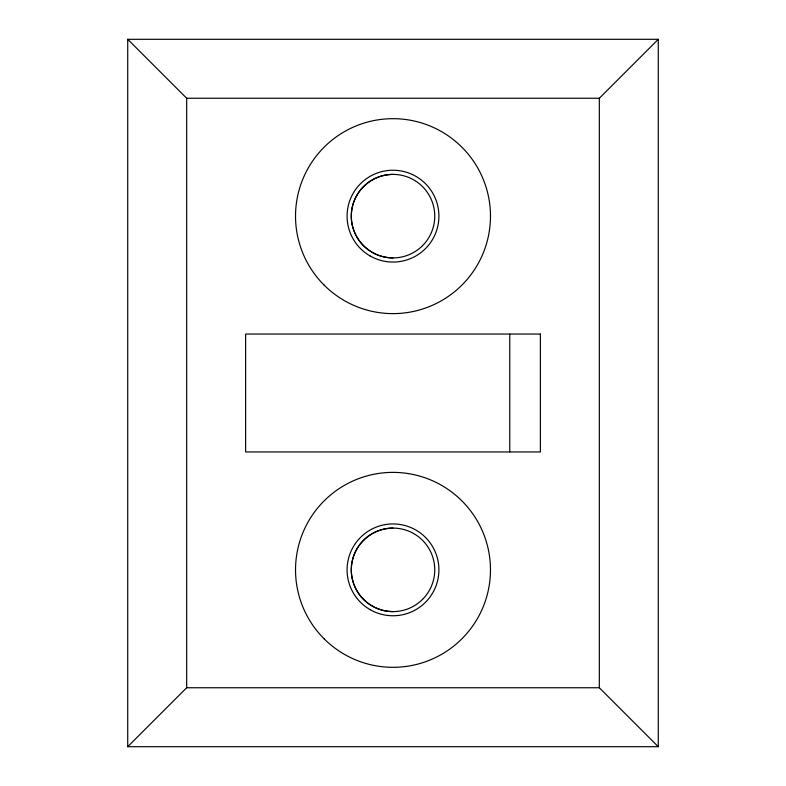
<?xml version="1.0" encoding="UTF-8"?>
<svg xmlns="http://www.w3.org/2000/svg" width="786" height="786" viewBox="0 0 786 786"><rect width="100%" height="100%" fill="white"/><g stroke="black" fill="none" stroke-linecap="round" stroke-linejoin="round"><path stroke-width="1.18" d="M658.275 746.7L599.325 687.75L599.325 98.25L658.275 39.3L127.725 39.3L127.725 746.7L658.275 746.7L658.275 39.3M127.725 746.7L186.675 687.75L186.675 98.25L127.725 39.3M186.675 98.25L599.325 98.25M186.675 687.75L599.325 687.75M509.76 334.05L509.76 451.95M393 257.887A41.737 41.737 0 0 1 351.263 216.15A41.737 41.737 0 0 1 393 174.413M393 611.587A41.737 41.737 0 0 1 351.263 569.85A41.737 41.737 0 0 1 393 528.113M540.375 334.05L245.625 334.05L245.625 451.95L540.375 451.95L540.375 334.05M422.554 245.654A41.756 41.707 -90 0 0 403.808 175.809A41.756 41.707 -90 0 0 352.767 226.987A41.756 41.707 -90 0 0 422.554 245.654M422.554 599.354A41.756 41.707 -90 0 0 403.808 529.509A41.756 41.707 -90 0 0 352.767 580.687A41.756 41.707 -90 0 0 422.554 599.354M370.039 609.612A45.912 45.912 0 0 0 438.912 569.85A45.912 45.912 0 0 0 370.039 530.088A45.912 45.912 0 0 0 370.039 609.612M324.078 638.772A97.474 97.474 0 0 0 487.153 595.081A97.474 97.474 0 0 0 367.769 475.697A97.474 97.474 0 0 0 324.078 638.772M324.078 285.072A97.474 97.474 0 0 0 487.153 241.381A97.474 97.474 0 0 0 367.769 121.997A97.474 97.474 0 0 0 324.078 285.072M370.039 255.912A45.912 45.912 0 0 0 438.912 216.15A45.912 45.912 0 0 0 370.039 176.388A45.912 45.912 0 0 0 370.039 255.912"/></g></svg>
